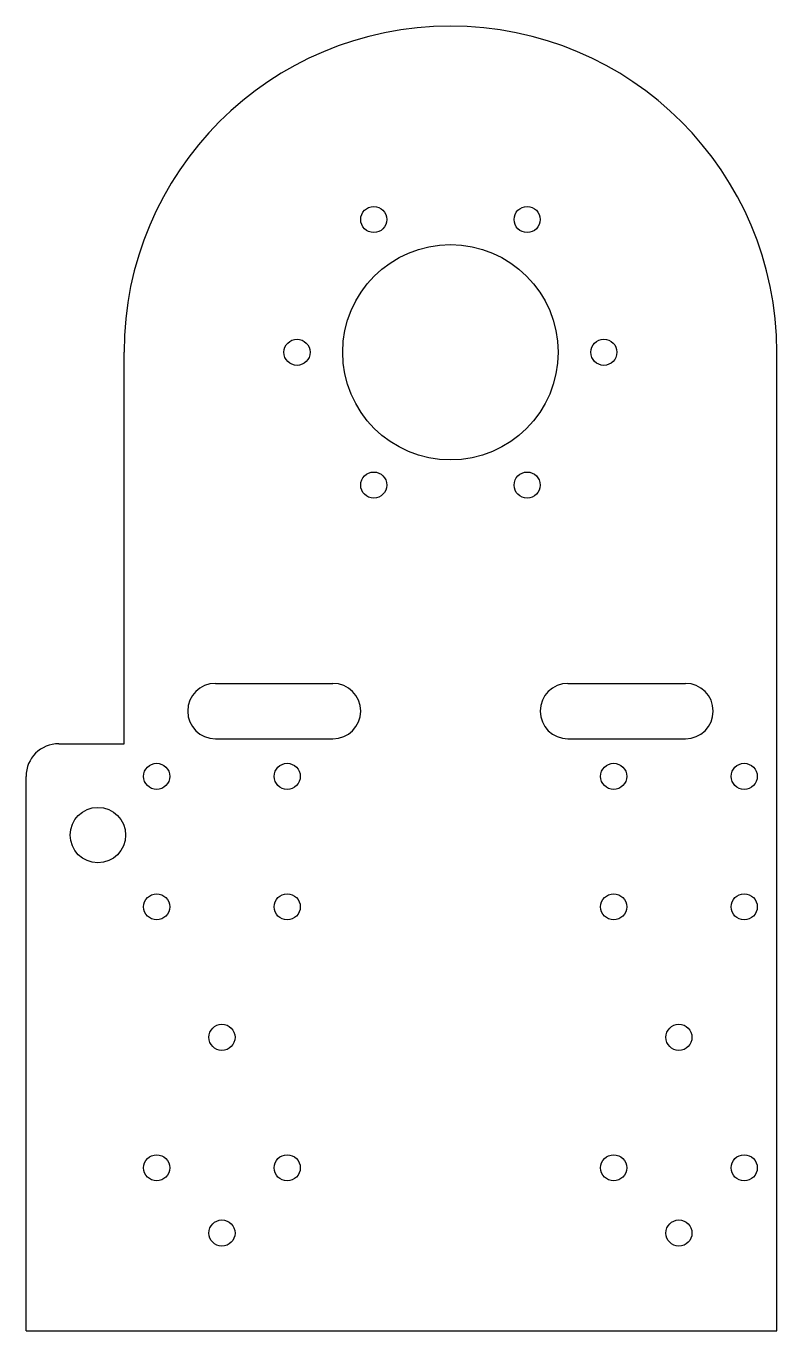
# Model space of a CAD drawing. Header units: millimetres. Extents: x -67 to 48, y -142 to 58.
import ezdxf

# ---------------------------------------------------------------- set-up
doc = ezdxf.new("R2010")
doc.units = ezdxf.units.MM

msp = doc.modelspace()

# ---------------------------------------------------------------- linework, layer by layer
at = {"color": 7, "linetype": 'Continuous', "lineweight": 25}
for p, q in [((-52.33, -51.88), (-52.33, 8.12)), ((47.67, -141.88), (47.67, 8.12)), ((-38.33, -42.63), (-20.33, -42.63)), ((15.67, -42.63), (33.67, -42.63)), ((-62.33, -51.88), (-52.33, -51.88)), ((-38.33, -51.13), (-20.33, -51.13)), ((15.67, -51.13), (33.67, -51.13)), ((-67.33, -141.88), (-67.33, -56.88)), ((-67.33, -141.88), (47.67, -141.88))]:
    msp.add_line(p, q, dxfattribs=at)
for centre, radius in [((-14.08, 28.47), 2), ((9.42, 28.47), 2), ((-2.33, 8.12), 16.5), ((-25.83, 8.12), 2), ((21.17, 8.12), 2), ((-14.08, -12.23), 2), ((9.42, -12.23), 2), ((-47.33, -56.88), 2), ((-27.33, -56.88), 2), ((22.67, -56.88), 2), ((42.67, -56.88), 2), ((-56.33, -65.88), 4.25), ((-47.33, -76.88), 2), ((-27.33, -76.88), 2), ((22.67, -76.88), 2), ((42.67, -76.88), 2), ((-37.33, -96.88), 2), ((32.67, -96.88), 2), ((-47.33, -116.88), 2), ((-27.33, -116.88), 2), ((22.67, -116.88), 2), ((42.67, -116.88), 2), ((-37.33, -126.88), 2), ((32.67, -126.88), 2)]:
    msp.add_circle(centre, radius, dxfattribs=at)
for centre, radius, start, end in [((-2.33, 8.12), 50, 0, 180), ((-38.33, -46.88), 4.25, 90, 270), ((-20.33, -46.88), 4.25, 270, 90), ((15.67, -46.88), 4.25, 90, 270), ((33.67, -46.88), 4.25, 270, 90), ((-62.33, -56.88), 5, 90, 180)]:
    msp.add_arc(centre, radius, start, end, dxfattribs=at)

doc.saveas('drawing.dxf')
